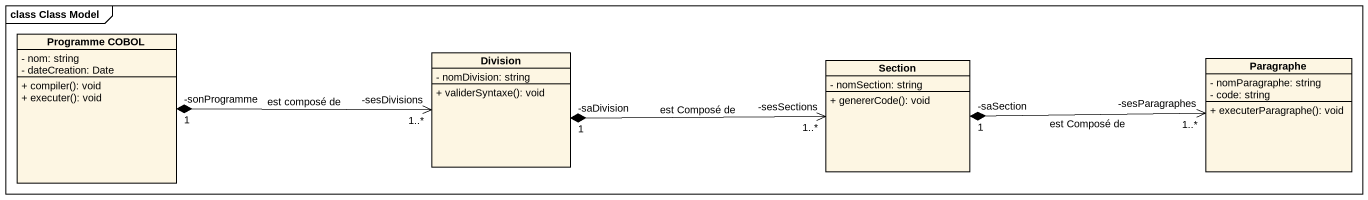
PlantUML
@startuml
mainframe class Class Model
hide circle
hide empty members
skinparam classAttributeIconSize 0
class "Programme COBOL" as Programme_COBOL {
  - nom: string
  - dateCreation: Date
  + compiler(): void
  + executer(): void
}
class Division {
  - nomDivision: string
  + validerSyntaxe(): void
}
class Section {
  - nomSection: string
  + genererCode(): void
}
class Paragraphe {
  - nomParagraphe: string
  - code: string
  + executerParagraphe(): void
}
Division "-sesDivisions\n1..*" <-left-* "-sonProgramme\n1" Programme_COBOL : est composé de
Section "-sesSections\n1..*" <-left-* "-saDivision\n1" Division : est Composé de
Paragraphe "-sesParagraphes\n1..*" <-left-* "-saSection\n1" Section : est Composé de
@enduml
